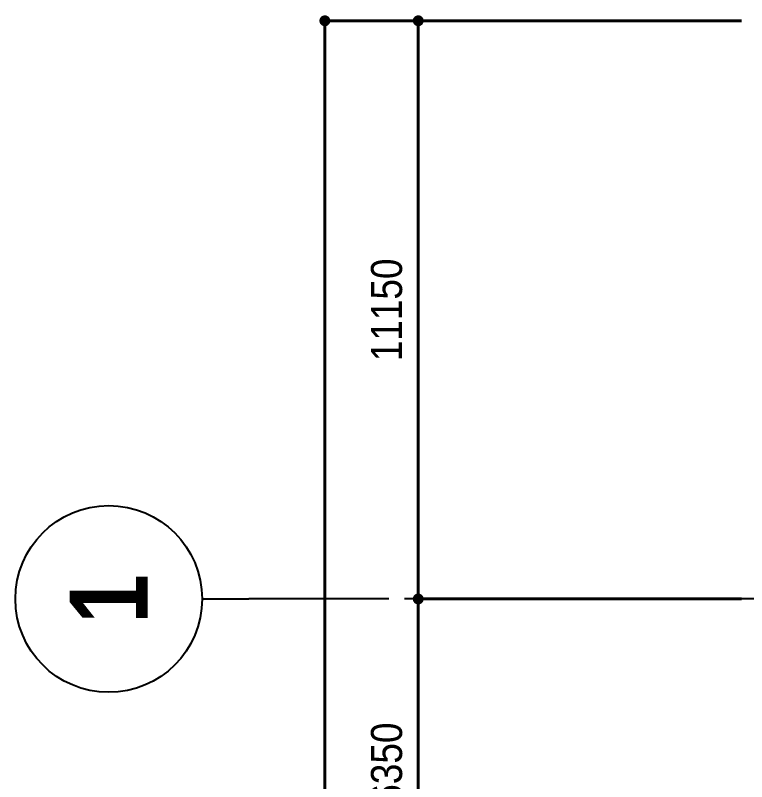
# Model space of a CAD drawing. Header units: millimetres. Extents: x -3973692 to -2843767, y 592734 to 838475.
# Drawn here: x -3573692 to -3559598, y 758708 to 773486 of the extents above; entities that cross this region are included whole.
import ezdxf
from ezdxf.enums import TextEntityAlignment as Align

# ---------------------------------------------------------------- set-up
doc = ezdxf.new("R2010")
doc.units = ezdxf.units.MM
doc.header["$MEASUREMENT"] = 0
doc.header["$PDMODE"] = 3
doc.header["$PDSIZE"] = -20
doc.linetypes.add('CHG_XX_Luoi truc$0$MB_Luoi truc$0$Center101', pattern=[13, 10, -1, 1, -1])
doc.linetypes.add('DIVIDE2', pattern=[15.875, 6.35, -3.175, 0, -3.175, 0, -3.175])
doc.layers.get('0').update_dxf_attribs({"lineweight": 9})
doc.layers.get('Defpoints').update_dxf_attribs({"color": 10, "lineweight": 0})
for name, color, linetype, lineweight in [("'S_General_Divide_3 Intermediate", 3, 'DIVIDE2', 40), ('CHG_XX_Cot_Tang 1$0$MB_Luoi truc$0$Dim 300', 1, 'Continuous', 5), ('CHG_XX_Cot_Tang 1$0$NS-Pier', 150, 'Continuous', 9)]:
    doc.layers.add(name, color=color, linetype=linetype, lineweight=lineweight)
doc.layers.add('CHG_XX_Luoi truc$0$Grid', color=34, linetype='Continuous')
doc.layers.add('CHG_XX_Luoi truc$0$Grid Line', color=251, linetype='CHG_XX_Luoi truc$0$MB_Luoi truc$0$Center101')
doc.styles.add('CHG_XX_Cot_Tang 1$0$MB_Luoi truc$0$Arial_C', font='arial.ttf', dxfattribs={"width": 0.85})
doc.styles.add('CHG_XX_Luoi truc$0$MB_Luoi truc$0$Grid A-F$0$VNI-HelveCB', font='')
doc.styles.get('CHG_XX_Luoi truc$0$MB_Luoi truc$0$Grid A-F$0$VNI-HelveCB').set_extended_font_data('VNI-Helve-Condense', bold=True)
doc.dimstyles.new('CHG_XX_Cot_Tang 1$0$MB_Luoi truc$0$Dim 300 (A1-A2)', dxfattribs={"dimscale": 300, "dimtxt": 2, "dimasz": 0.7, "dimexe": 0, "dimexo": 1, "dimgap": 1, "dimtad": 1, "dimdec": 0, "dimzin": 12, "dimdsep": 46, "dimtxsty": 'CHG_XX_Cot_Tang 1$0$MB_Luoi truc$0$Arial_C', "dimblk": 'CHG_XX_Cot_Tang 1$0$MB_Luoi truc$0$_Dot', "dimcen": 1, "dimclrd": 256, "dimclre": 256, "dimclrt": 3, "dimadec": 0, "dimazin": 0, "dimtfac": 1, "dimtdec": 0, "dimtix": 1, "dimtmove": 2, "dimatfit": 3, "dimldrblk": 'CHG_XX_Cot_Tang 1$0$MB_Luoi truc$0$HTT Arrow 30', "dimfxl": 1, "dimtolj": 1, "dimtzin": 0, "dimarcsym": 0})

# ---------------------------------------------------------------- blocks, each defined once
blk = doc.blocks.new('CHG_XX_Cot_Tang 1$0$MB_Luoi truc$0$_Dot')
at = {"color": 0, "linetype": 'ByBlock', "lineweight": -2}
blk.add_line((-0.5, 0), (-1, 0), dxfattribs=at)
at = {"color": 0, "linetype": 'ByBlock', "const_width": 0.5}
blk.add_lwpolyline([(-0.25, 0, 1), (0.25, 0, 1)], format="xyb", close=True, dxfattribs=at)
blk = doc.blocks.new('*D2929')
at = {"layer": 'CHG_XX_Cot_Tang 1$0$MB_Luoi truc$0$Dim 300', "lineweight": -2, "transparency": 16777216}
for p, q in [((-11200, 163400), (-17432, 163400)), ((-17432, 163190), (-17432, 152460)), ((-11200, 152250), (-17432, 152250))]:
    blk.add_line(p, q, dxfattribs=at)
at = {"layer": 'Defpoints', "color": 0, "transparency": 16777216}
for p in [(-10900, 163400), (-17432, 152250), (-10900, 152250)]:
    blk.add_point(p, dxfattribs=at)
at = {"layer": 'CHG_XX_Cot_Tang 1$0$MB_Luoi truc$0$Dim 300', "lineweight": -2, "transparency": 16777216, "xscale": 210, "yscale": 210, "zscale": 210}
for p, rotation in [((-17432, 163400), 90), ((-17432, 152250), 270)]:
    blk.add_blockref('CHG_XX_Cot_Tang 1$0$MB_Luoi truc$0$_Dot', p, dxfattribs=dict(at, rotation=rotation))
at = {"layer": 'CHG_XX_Cot_Tang 1$0$MB_Luoi truc$0$Dim 300', "color": 3, "transparency": 16777216, "insert": (-18039, 157825), "char_height": 600, "attachment_point": 5, "rotation": 90, "style": 'CHG_XX_Cot_Tang 1$0$MB_Luoi truc$0$Arial_C'}
blk.add_mtext('\\A1;11150', dxfattribs=at)
blk = doc.blocks.new('CHG_XX_Cot_Tang 1$0$MB_Luoi truc$0$HTT Arrow 30')
blk.add_hatch(color=256).paths.add_polyline_path([(-2.5, 0.375), (-2.5, -0.375), (0, 0)])
at = {"color": 0, "linetype": 'ByBlock', "lineweight": -2}
for p, q in [((0, 0), (-2.5, 0.375)), ((-2.5, -0.375), (-2.5, 0.375)), ((0, 0), (-2.5, -0.375))]:
    blk.add_line(p, q, dxfattribs=at)
blk = doc.blocks.new('*D2930')
at = {"layer": 'CHG_XX_Cot_Tang 1$0$MB_Luoi truc$0$Dim 300', "lineweight": -2, "transparency": 16777216}
for p, q in [((-11200, 152250), (-17432, 152250)), ((-17432, 152040), (-17432, 146110)), ((-11200, 145900), (-17432, 145900))]:
    blk.add_line(p, q, dxfattribs=at)
at = {"layer": 'Defpoints', "color": 0, "transparency": 16777216}
for p in [(-10900, 152250), (-17432, 145900), (-10900, 145900)]:
    blk.add_point(p, dxfattribs=at)
at = {"layer": 'CHG_XX_Cot_Tang 1$0$MB_Luoi truc$0$Dim 300', "lineweight": -2, "transparency": 16777216, "xscale": 210, "yscale": 210, "zscale": 210}
for p, rotation in [((-17432, 152250), 90), ((-17432, 145900), 270)]:
    blk.add_blockref('CHG_XX_Cot_Tang 1$0$MB_Luoi truc$0$_Dot', p, dxfattribs=dict(at, rotation=rotation))
at = {"layer": 'CHG_XX_Cot_Tang 1$0$MB_Luoi truc$0$Dim 300', "color": 3, "transparency": 16777216, "insert": (-18039, 149075), "char_height": 600, "attachment_point": 5, "rotation": 90, "style": 'CHG_XX_Cot_Tang 1$0$MB_Luoi truc$0$Arial_C'}
blk.add_mtext('\\A1;6350', dxfattribs=at)
blk = doc.blocks.new('*D2949')
at = {"layer": 'CHG_XX_Cot_Tang 1$0$MB_Luoi truc$0$Dim 300', "lineweight": -2, "transparency": 16777216}
for p, q in [((-11200, 163400), (-19232, 163400)), ((-19232, -8790), (-19232, 163190)), ((-11200, -9000), (-19232, -9000))]:
    blk.add_line(p, q, dxfattribs=at)
at = {"layer": 'Defpoints', "color": 0, "transparency": 16777216}
for p in [(-19232, 163400), (-10900, 163400), (-10900, -9000)]:
    blk.add_point(p, dxfattribs=at)
at = {"layer": 'CHG_XX_Cot_Tang 1$0$MB_Luoi truc$0$Dim 300', "lineweight": -2, "transparency": 16777216, "xscale": 210, "yscale": 210, "zscale": 210}
for p, rotation in [((-19232, 163400), 90), ((-19232, -9000), 270)]:
    blk.add_blockref('CHG_XX_Cot_Tang 1$0$MB_Luoi truc$0$_Dot', p, dxfattribs=dict(at, rotation=rotation))
at = {"layer": 'CHG_XX_Cot_Tang 1$0$MB_Luoi truc$0$Dim 300', "color": 3, "transparency": 16777216, "insert": (-19839, 77200), "char_height": 600, "attachment_point": 5, "rotation": 90, "style": 'CHG_XX_Cot_Tang 1$0$MB_Luoi truc$0$Arial_C'}
blk.add_mtext('\\A1;172400', dxfattribs=at)
blk = doc.blocks.new('*U2843')
at = {"layer": 'CHG_XX_Luoi truc$0$Grid', "lineweight": -2}
blk.add_line((0, 441), (0, 438), dxfattribs=at)
blk.add_circle((0, 447), 6, dxfattribs=at)
at = {"layer": 'CHG_XX_Luoi truc$0$Grid Line'}
blk.add_line((0, 0), (0, 438), dxfattribs=at)
at = {"layer": 'CHG_XX_Luoi truc$0$Grid', "lineweight": -2, "style": 'CHG_XX_Luoi truc$0$MB_Luoi truc$0$Grid A-F$0$VNI-HelveCB'}
for tag, p in [('GRIDSUB', (0, 447)), ('GRID', (0, -9))]:
    blk.add_attdef(tag, text='', height=5, dxfattribs=at).set_placement(p, align=Align.MIDDLE)
blk = doc.blocks.new('CHG_XX_Luoi truc')
at = {"layer": 'CHG_XX_Luoi truc$0$Grid'}
ref = blk.add_blockref('*U2843', (110703, 152250), dxfattribs=dict(at, xscale=300.0000000000013, yscale=300.0000000000013, zscale=300.0000000000013, rotation=90))
ref.add_attrib('GRIDSUB', '1', dxfattribs={"lineweight": -2, "height": 1500, "rotation": 90, "style": 'CHG_XX_Luoi truc$0$MB_Luoi truc$0$Grid A-F$0$VNI-HelveCB'}).set_placement((-23397, 152250), align=Align.MIDDLE)
blk = doc.blocks.new('CHG_XX_Cot_Tang 1')
at = {"layer": 'CHG_XX_Cot_Tang 1$0$NS-Pier'}
blk.add_blockref('CHG_XX_Luoi truc', (0, 0), dxfattribs=at)
at = {"layer": 'CHG_XX_Cot_Tang 1$0$MB_Luoi truc$0$Dim 300'}
for base, p1, p2, picture, middle in [((-19232.2, 163400), (-10900, -9000), (-10900, 163400), '*D2949', (-19838.5, 77200)), ((-17432.2, 152250), (-10900, 163400), (-10900, 152250), '*D2929', (-18038.5, 157825)), ((-17432.2, 145900), (-10900, 152250), (-10900, 145900), '*D2930', (-18038.7, 149075))]:
    dim = blk.add_linear_dim(base=base, p1=p1, p2=p2, angle=90, dimstyle='CHG_XX_Cot_Tang 1$0$MB_Luoi truc$0$Dim 300 (A1-A2)', dxfattribs=at)
    dim.commit()
    dim.dimension.update_dxf_attribs({"geometry": picture, "text_midpoint": middle})

msp = doc.modelspace()

# ---------------------------------------------------------------- block references
at = {"layer": "'S_General_Divide_3 Intermediate"}
msp.add_blockref('CHG_XX_Cot_Tang 1', (-3548495.2, 609981), dxfattribs=at)

doc.saveas('drawing.dxf')
